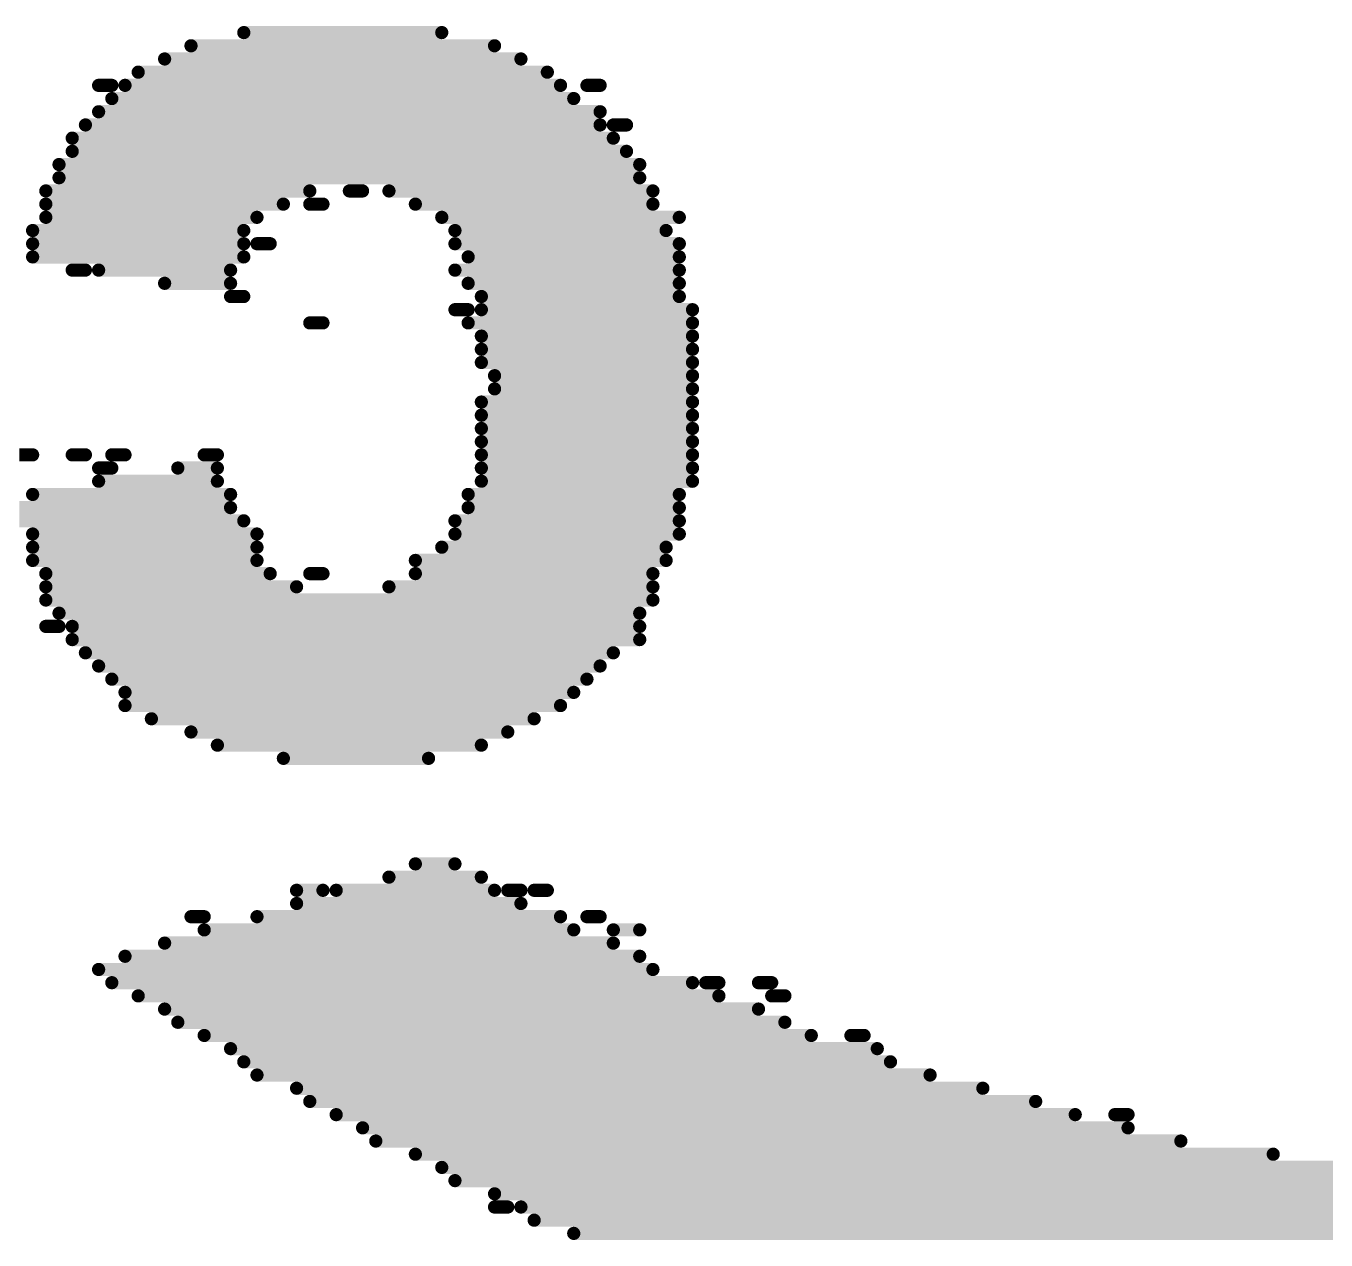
# Model space of a CAD drawing. Header units: inches. Extents: x 0 to 446, y -21 to 70.
# Drawn here: x 22.068 to 24.569, y 48.497 to 50.834 of the extents above; entities that cross this region are included whole.
import ezdxf

# ---------------------------------------------------------------- set-up
doc = ezdxf.new("R2010")
doc.units = ezdxf.units.IN
doc.layers.add('Bottom Overlay', color=54, linetype='Continuous')

msp = doc.modelspace()

# ---------------------------------------------------------------- linework, layer by layer
at = {"layer": 'Bottom Overlay'}
for points in [[(22.4866, 50.8215, 0.0254, 0.0254, 0), (22.8676, 50.8215, 0.0254, 0.0254, 0)], [(22.385, 50.7961, 0.0254, 0.0254, 0), (22.9692, 50.7961, 0.0254, 0.0254, 0)], [(22.3342, 50.7707, 0.0254, 0.0254, 0), (23.02, 50.7707, 0.0254, 0.0254, 0)], [(22.2834, 50.7453, 0.0254, 0.0254, 0), (23.0708, 50.7453, 0.0254, 0.0254, 0)], [(22.2072, 50.7199, 0.0254, 0.0254, 0), (22.2326, 50.7199, 0.0254, 0.0254, 0)], [(22.258, 50.7199, 0.0254, 0.0254, 0), (23.0962, 50.7199, 0.0254, 0.0254, 0)], [(23.147, 50.7199, 0.0254, 0.0254, 0), (23.1724, 50.7199, 0.0254, 0.0254, 0)], [(22.2326, 50.6945, 0.0254, 0.0254, 0), (23.1216, 50.6945, 0.0254, 0.0254, 0)], [(22.2072, 50.6691, 0.0254, 0.0254, 0), (23.1724, 50.6691, 0.0254, 0.0254, 0)], [(22.1818, 50.6437, 0.0254, 0.0254, 0), (23.1724, 50.6437, 0.0254, 0.0254, 0)], [(23.1978, 50.6437, 0.0254, 0.0254, 0), (23.2232, 50.6437, 0.0254, 0.0254, 0)], [(22.1564, 50.6183, 0.0254, 0.0254, 0), (23.1978, 50.6183, 0.0254, 0.0254, 0)], [(22.1564, 50.5929, 0.0254, 0.0254, 0), (23.2232, 50.5929, 0.0254, 0.0254, 0)], [(22.131, 50.5675, 0.0254, 0.0254, 0), (23.2486, 50.5675, 0.0254, 0.0254, 0)], [(22.131, 50.5421, 0.0254, 0.0254, 0), (23.2486, 50.5421, 0.0254, 0.0254, 0)], [(22.1056, 50.5167, 0.0254, 0.0254, 0), (22.6136, 50.5167, 0.0254, 0.0254, 0)], [(22.6898, 50.5167, 0.0254, 0.0254, 0), (22.7152, 50.5167, 0.0254, 0.0254, 0)], [(22.766, 50.5167, 0.0254, 0.0254, 0), (23.274, 50.5167, 0.0254, 0.0254, 0)], [(22.1056, 50.4913, 0.0254, 0.0254, 0), (22.5628, 50.4913, 0.0254, 0.0254, 0)], [(22.6136, 50.4913, 0.0254, 0.0254, 0), (22.639, 50.4913, 0.0254, 0.0254, 0)], [(22.8168, 50.4913, 0.0254, 0.0254, 0), (23.274, 50.4913, 0.0254, 0.0254, 0)], [(22.1056, 50.4659, 0.0254, 0.0254, 0), (22.512, 50.4659, 0.0254, 0.0254, 0)], [(22.8676, 50.4659, 0.0254, 0.0254, 0), (23.3248, 50.4659, 0.0254, 0.0254, 0)], [(22.0802, 50.4405, 0.0254, 0.0254, 0), (22.4866, 50.4405, 0.0254, 0.0254, 0)], [(22.893, 50.4405, 0.0254, 0.0254, 0), (23.2994, 50.4405, 0.0254, 0.0254, 0)], [(22.0802, 50.4151, 0.0254, 0.0254, 0), (22.4866, 50.4151, 0.0254, 0.0254, 0)], [(22.512, 50.4151, 0.0254, 0.0254, 0), (22.5374, 50.4151, 0.0254, 0.0254, 0)], [(22.893, 50.4151, 0.0254, 0.0254, 0), (23.3248, 50.4151, 0.0254, 0.0254, 0)], [(22.0802, 50.3897, 0.0254, 0.0254, 0), (22.4866, 50.3897, 0.0254, 0.0254, 0)], [(22.9184, 50.3897, 0.0254, 0.0254, 0), (23.3248, 50.3897, 0.0254, 0.0254, 0)], [(22.1564, 50.3643, 0.0254, 0.0254, 0), (22.1818, 50.3643, 0.0254, 0.0254, 0)], [(22.2072, 50.3643, 0.0254, 0.0254, 0), (22.4612, 50.3643, 0.0254, 0.0254, 0)], [(22.893, 50.3643, 0.0254, 0.0254, 0), (23.3248, 50.3643, 0.0254, 0.0254, 0)], [(22.3342, 50.3389, 0.0254, 0.0254, 0), (22.4612, 50.3389, 0.0254, 0.0254, 0)], [(22.9184, 50.3389, 0.0254, 0.0254, 0), (23.3248, 50.3389, 0.0254, 0.0254, 0)], [(22.4612, 50.3135, 0.0254, 0.0254, 0), (22.4866, 50.3135, 0.0254, 0.0254, 0)], [(22.9438, 50.3135, 0.0254, 0.0254, 0), (23.3248, 50.3135, 0.0254, 0.0254, 0)], [(22.893, 50.2881, 0.0254, 0.0254, 0), (22.9184, 50.2881, 0.0254, 0.0254, 0)], [(22.9438, 50.2881, 0.0254, 0.0254, 0), (23.3502, 50.2881, 0.0254, 0.0254, 0)], [(22.6136, 50.2627, 0.0254, 0.0254, 0), (22.639, 50.2627, 0.0254, 0.0254, 0)], [(22.9184, 50.2627, 0.0254, 0.0254, 0), (23.3502, 50.2627, 0.0254, 0.0254, 0)], [(22.9438, 50.2373, 0.0254, 0.0254, 0), (23.3502, 50.2373, 0.0254, 0.0254, 0)], [(22.9438, 50.2119, 0.0254, 0.0254, 0), (23.3502, 50.2119, 0.0254, 0.0254, 0)], [(22.9438, 50.1865, 0.0254, 0.0254, 0), (23.3502, 50.1865, 0.0254, 0.0254, 0)], [(22.9692, 50.1611, 0.0254, 0.0254, 0), (23.3502, 50.1611, 0.0254, 0.0254, 0)], [(22.9692, 50.1357, 0.0254, 0.0254, 0), (23.3502, 50.1357, 0.0254, 0.0254, 0)], [(22.9438, 50.1103, 0.0254, 0.0254, 0), (23.3502, 50.1103, 0.0254, 0.0254, 0)], [(22.9438, 50.0849, 0.0254, 0.0254, 0), (23.3502, 50.0849, 0.0254, 0.0254, 0)], [(22.9438, 50.0595, 0.0254, 0.0254, 0), (23.3502, 50.0595, 0.0254, 0.0254, 0)], [(22.9438, 50.0341, 0.0254, 0.0254, 0), (23.3502, 50.0341, 0.0254, 0.0254, 0)], [(22.0548, 50.0087, 0.0254, 0.0254, 0), (22.0802, 50.0087, 0.0254, 0.0254, 0)], [(22.1564, 50.0087, 0.0254, 0.0254, 0), (22.1818, 50.0087, 0.0254, 0.0254, 0)], [(22.2326, 50.0087, 0.0254, 0.0254, 0), (22.258, 50.0087, 0.0254, 0.0254, 0)], [(22.4104, 50.0087, 0.0254, 0.0254, 0), (22.4358, 50.0087, 0.0254, 0.0254, 0)], [(22.9438, 50.0087, 0.0254, 0.0254, 0), (23.3502, 50.0087, 0.0254, 0.0254, 0)], [(22.2072, 49.9833, 0.0254, 0.0254, 0), (22.2326, 49.9833, 0.0254, 0.0254, 0)], [(22.3596, 49.9833, 0.0254, 0.0254, 0), (22.4358, 49.9833, 0.0254, 0.0254, 0)], [(22.9438, 49.9833, 0.0254, 0.0254, 0), (23.3502, 49.9833, 0.0254, 0.0254, 0)], [(22.2072, 49.9579, 0.0254, 0.0254, 0), (22.4358, 49.9579, 0.0254, 0.0254, 0)], [(22.9438, 49.9579, 0.0254, 0.0254, 0), (23.3502, 49.9579, 0.0254, 0.0254, 0)], [(22.0802, 49.9325, 0.0254, 0.0254, 0), (22.4612, 49.9325, 0.0254, 0.0254, 0)], [(22.9184, 49.9325, 0.0254, 0.0254, 0), (23.3248, 49.9325, 0.0254, 0.0254, 0)], [(22.0548, 49.9071, 0.0254, 0.0254, 0), (22.4612, 49.9071, 0.0254, 0.0254, 0)], [(22.9184, 49.9071, 0.0254, 0.0254, 0), (23.3248, 49.9071, 0.0254, 0.0254, 0)], [(22.0548, 49.8817, 0.0254, 0.0254, 0), (22.4866, 49.8817, 0.0254, 0.0254, 0)], [(22.893, 49.8817, 0.0254, 0.0254, 0), (23.3248, 49.8817, 0.0254, 0.0254, 0)], [(22.0802, 49.8563, 0.0254, 0.0254, 0), (22.512, 49.8563, 0.0254, 0.0254, 0)], [(22.893, 49.8563, 0.0254, 0.0254, 0), (23.3248, 49.8563, 0.0254, 0.0254, 0)], [(22.0802, 49.8309, 0.0254, 0.0254, 0), (22.512, 49.8309, 0.0254, 0.0254, 0)], [(22.8676, 49.8309, 0.0254, 0.0254, 0), (23.2994, 49.8309, 0.0254, 0.0254, 0)], [(22.0802, 49.8055, 0.0254, 0.0254, 0), (22.512, 49.8055, 0.0254, 0.0254, 0)], [(22.8168, 49.8055, 0.0254, 0.0254, 0), (23.2994, 49.8055, 0.0254, 0.0254, 0)], [(22.1056, 49.7801, 0.0254, 0.0254, 0), (22.5374, 49.7801, 0.0254, 0.0254, 0)], [(22.6136, 49.7801, 0.0254, 0.0254, 0), (22.639, 49.7801, 0.0254, 0.0254, 0)], [(22.8168, 49.7801, 0.0254, 0.0254, 0), (23.274, 49.7801, 0.0254, 0.0254, 0)], [(22.1056, 49.7547, 0.0254, 0.0254, 0), (22.5882, 49.7547, 0.0254, 0.0254, 0)], [(22.766, 49.7547, 0.0254, 0.0254, 0), (23.274, 49.7547, 0.0254, 0.0254, 0)], [(22.1056, 49.7293, 0.0254, 0.0254, 0), (23.274, 49.7293, 0.0254, 0.0254, 0)], [(22.131, 49.7039, 0.0254, 0.0254, 0), (23.2486, 49.7039, 0.0254, 0.0254, 0)], [(22.1056, 49.6785, 0.0254, 0.0254, 0), (22.131, 49.6785, 0.0254, 0.0254, 0)], [(22.1564, 49.6785, 0.0254, 0.0254, 0), (23.2486, 49.6785, 0.0254, 0.0254, 0)], [(22.1564, 49.6531, 0.0254, 0.0254, 0), (23.2486, 49.6531, 0.0254, 0.0254, 0)], [(22.1818, 49.6277, 0.0254, 0.0254, 0), (23.1978, 49.6277, 0.0254, 0.0254, 0)], [(22.2072, 49.6023, 0.0254, 0.0254, 0), (23.1724, 49.6023, 0.0254, 0.0254, 0)], [(22.2326, 49.5769, 0.0254, 0.0254, 0), (23.147, 49.5769, 0.0254, 0.0254, 0)], [(22.258, 49.5515, 0.0254, 0.0254, 0), (23.1216, 49.5515, 0.0254, 0.0254, 0)], [(22.258, 49.5261, 0.0254, 0.0254, 0), (23.0962, 49.5261, 0.0254, 0.0254, 0)], [(22.3088, 49.5007, 0.0254, 0.0254, 0), (23.0454, 49.5007, 0.0254, 0.0254, 0)], [(22.385, 49.4753, 0.0254, 0.0254, 0), (22.9946, 49.4753, 0.0254, 0.0254, 0)], [(22.4358, 49.4499, 0.0254, 0.0254, 0), (22.9438, 49.4499, 0.0254, 0.0254, 0)], [(22.5628, 49.4245, 0.0254, 0.0254, 0), (22.8422, 49.4245, 0.0254, 0.0254, 0)], [(22.8168, 49.2213, 0.0254, 0.0254, 0), (22.893, 49.2213, 0.0254, 0.0254, 0)], [(22.766, 49.1959, 0.0254, 0.0254, 0), (22.9438, 49.1959, 0.0254, 0.0254, 0)], [(22.5882, 49.1705, 0.0254, 0.0254, 0), (22.639, 49.1705, 0.0254, 0.0254, 0)], [(22.6644, 49.1705, 0.0254, 0.0254, 0), (22.9692, 49.1705, 0.0254, 0.0254, 0)], [(22.9946, 49.1705, 0.0254, 0.0254, 0), (23.02, 49.1705, 0.0254, 0.0254, 0)], [(23.0454, 49.1705, 0.0254, 0.0254, 0), (23.0708, 49.1705, 0.0254, 0.0254, 0)], [(22.5882, 49.1451, 0.0254, 0.0254, 0), (23.02, 49.1451, 0.0254, 0.0254, 0)], [(22.385, 49.1197, 0.0254, 0.0254, 0), (22.4104, 49.1197, 0.0254, 0.0254, 0)], [(22.512, 49.1197, 0.0254, 0.0254, 0), (23.0962, 49.1197, 0.0254, 0.0254, 0)], [(23.147, 49.1197, 0.0254, 0.0254, 0), (23.1724, 49.1197, 0.0254, 0.0254, 0)], [(22.4104, 49.0943, 0.0254, 0.0254, 0), (23.1216, 49.0943, 0.0254, 0.0254, 0)], [(23.1978, 49.0943, 0.0254, 0.0254, 0), (23.2486, 49.0943, 0.0254, 0.0254, 0)], [(22.3342, 49.0689, 0.0254, 0.0254, 0), (23.1978, 49.0689, 0.0254, 0.0254, 0)], [(22.258, 49.0435, 0.0254, 0.0254, 0), (23.2486, 49.0435, 0.0254, 0.0254, 0)], [(22.2072, 49.0181, 0.0254, 0.0254, 0), (23.274, 49.0181, 0.0254, 0.0254, 0)], [(22.2326, 48.9927, 0.0254, 0.0254, 0), (23.3502, 48.9927, 0.0254, 0.0254, 0)], [(23.3756, 48.9927, 0.0254, 0.0254, 0), (23.401, 48.9927, 0.0254, 0.0254, 0)], [(23.4772, 48.9927, 0.0254, 0.0254, 0), (23.5026, 48.9927, 0.0254, 0.0254, 0)], [(22.2834, 48.9673, 0.0254, 0.0254, 0), (23.401, 48.9673, 0.0254, 0.0254, 0)], [(23.5026, 48.9673, 0.0254, 0.0254, 0), (23.528, 48.9673, 0.0254, 0.0254, 0)], [(22.3342, 48.9419, 0.0254, 0.0254, 0), (23.4772, 48.9419, 0.0254, 0.0254, 0)], [(22.3596, 48.9165, 0.0254, 0.0254, 0), (23.528, 48.9165, 0.0254, 0.0254, 0)], [(22.4104, 48.8911, 0.0254, 0.0254, 0), (23.5788, 48.8911, 0.0254, 0.0254, 0)], [(23.655, 48.8911, 0.0254, 0.0254, 0), (23.6804, 48.8911, 0.0254, 0.0254, 0)], [(22.4612, 48.8657, 0.0254, 0.0254, 0), (23.7058, 48.8657, 0.0254, 0.0254, 0)], [(22.4866, 48.8403, 0.0254, 0.0254, 0), (23.7312, 48.8403, 0.0254, 0.0254, 0)], [(22.512, 48.8149, 0.0254, 0.0254, 0), (23.8074, 48.8149, 0.0254, 0.0254, 0)], [(22.5882, 48.7895, 0.0254, 0.0254, 0), (23.909, 48.7895, 0.0254, 0.0254, 0)], [(22.6136, 48.7641, 0.0254, 0.0254, 0), (24.0106, 48.7641, 0.0254, 0.0254, 0)], [(22.6644, 48.7387, 0.0254, 0.0254, 0), (24.0868, 48.7387, 0.0254, 0.0254, 0)], [(24.163, 48.7387, 0.0254, 0.0254, 0), (24.1884, 48.7387, 0.0254, 0.0254, 0)], [(22.7152, 48.7133, 0.0254, 0.0254, 0), (24.1884, 48.7133, 0.0254, 0.0254, 0)], [(22.7406, 48.6879, 0.0254, 0.0254, 0), (24.29, 48.6879, 0.0254, 0.0254, 0)], [(22.8168, 48.6625, 0.0254, 0.0254, 0), (24.4678, 48.6625, 0.0254, 0.0254, 0)], [(22.8676, 48.6371, 0.0254, 0.0254, 0), (24.5948, 48.6371, 0.0254, 0.0254, 0)], [(22.893, 48.6117, 0.0254, 0.0254, 0), (24.7726, 48.6117, 0.0254, 0.0254, 0)], [(22.9692, 48.5863, 0.0254, 0.0254, 0), (25.0266, 48.5863, 0.0254, 0.0254, 0)], [(22.9692, 48.5609, 0.0254, 0.0254, 0), (22.9946, 48.5609, 0.0254, 0.0254, 0)], [(23.02, 48.5609, 0.0254, 0.0254, 0), (27.8206, 48.5609, 0.0254, 0.0254, 0)], [(23.0454, 48.5355, 0.0254, 0.0254, 0), (27.7698, 48.5355, 0.0254, 0.0254, 0)], [(23.1216, 48.5101, 0.0254, 0.0254, 0), (27.719, 48.5101, 0.0254, 0.0254, 0)]]:
    msp.add_lwpolyline(points, format="xyseb", dxfattribs=at)
for points in [[(22.4803, 50.8215, 0.0127, 0.0127, 1), (22.493, 50.8215, 0.0127, 0.0127, 1)], [(22.8613, 50.8215, 0.0127, 0.0127, 1), (22.874, 50.8215, 0.0127, 0.0127, 1)], [(22.3787, 50.7961, 0.0127, 0.0127, 1), (22.3914, 50.7961, 0.0127, 0.0127, 1)], [(22.9629, 50.7961, 0.0127, 0.0127, 1), (22.9756, 50.7961, 0.0127, 0.0127, 1)], [(22.3279, 50.7707, 0.0127, 0.0127, 1), (22.3406, 50.7707, 0.0127, 0.0127, 1)], [(23.0137, 50.7707, 0.0127, 0.0127, 1), (23.0264, 50.7707, 0.0127, 0.0127, 1)], [(22.2771, 50.7453, 0.0127, 0.0127, 1), (22.2898, 50.7453, 0.0127, 0.0127, 1)], [(23.0645, 50.7453, 0.0127, 0.0127, 1), (23.0772, 50.7453, 0.0127, 0.0127, 1)], [(22.2009, 50.7199, 0.0127, 0.0127, 1), (22.2136, 50.7199, 0.0127, 0.0127, 1)], [(22.2263, 50.7199, 0.0127, 0.0127, 1), (22.239, 50.7199, 0.0127, 0.0127, 1)], [(22.2517, 50.7199, 0.0127, 0.0127, 1), (22.2644, 50.7199, 0.0127, 0.0127, 1)], [(23.0899, 50.7199, 0.0127, 0.0127, 1), (23.1026, 50.7199, 0.0127, 0.0127, 1)], [(23.1407, 50.7199, 0.0127, 0.0127, 1), (23.1534, 50.7199, 0.0127, 0.0127, 1)], [(23.1661, 50.7199, 0.0127, 0.0127, 1), (23.1788, 50.7199, 0.0127, 0.0127, 1)], [(22.2263, 50.6945, 0.0127, 0.0127, 1), (22.239, 50.6945, 0.0127, 0.0127, 1)], [(23.1153, 50.6945, 0.0127, 0.0127, 1), (23.128, 50.6945, 0.0127, 0.0127, 1)], [(22.2009, 50.6691, 0.0127, 0.0127, 1), (22.2136, 50.6691, 0.0127, 0.0127, 1)], [(23.1661, 50.6691, 0.0127, 0.0127, 1), (23.1788, 50.6691, 0.0127, 0.0127, 1)], [(22.1755, 50.6437, 0.0127, 0.0127, 1), (22.1882, 50.6437, 0.0127, 0.0127, 1)], [(23.1661, 50.6437, 0.0127, 0.0127, 1), (23.1788, 50.6437, 0.0127, 0.0127, 1)], [(23.1915, 50.6437, 0.0127, 0.0127, 1), (23.2042, 50.6437, 0.0127, 0.0127, 1)], [(23.2169, 50.6437, 0.0127, 0.0127, 1), (23.2296, 50.6437, 0.0127, 0.0127, 1)], [(22.1501, 50.6183, 0.0127, 0.0127, 1), (22.1628, 50.6183, 0.0127, 0.0127, 1)], [(23.1915, 50.6183, 0.0127, 0.0127, 1), (23.2042, 50.6183, 0.0127, 0.0127, 1)], [(22.1501, 50.5929, 0.0127, 0.0127, 1), (22.1628, 50.5929, 0.0127, 0.0127, 1)], [(23.2169, 50.5929, 0.0127, 0.0127, 1), (23.2296, 50.5929, 0.0127, 0.0127, 1)], [(22.1247, 50.5675, 0.0127, 0.0127, 1), (22.1374, 50.5675, 0.0127, 0.0127, 1)], [(23.2423, 50.5675, 0.0127, 0.0127, 1), (23.255, 50.5675, 0.0127, 0.0127, 1)], [(22.1247, 50.5421, 0.0127, 0.0127, 1), (22.1374, 50.5421, 0.0127, 0.0127, 1)], [(23.2423, 50.5421, 0.0127, 0.0127, 1), (23.255, 50.5421, 0.0127, 0.0127, 1)], [(22.0993, 50.5167, 0.0127, 0.0127, 1), (22.112, 50.5167, 0.0127, 0.0127, 1)], [(22.6073, 50.5167, 0.0127, 0.0127, 1), (22.62, 50.5167, 0.0127, 0.0127, 1)], [(22.6835, 50.5167, 0.0127, 0.0127, 1), (22.6962, 50.5167, 0.0127, 0.0127, 1)], [(22.7089, 50.5167, 0.0127, 0.0127, 1), (22.7216, 50.5167, 0.0127, 0.0127, 1)], [(22.7597, 50.5167, 0.0127, 0.0127, 1), (22.7724, 50.5167, 0.0127, 0.0127, 1)], [(23.2677, 50.5167, 0.0127, 0.0127, 1), (23.2804, 50.5167, 0.0127, 0.0127, 1)], [(22.0993, 50.4913, 0.0127, 0.0127, 1), (22.112, 50.4913, 0.0127, 0.0127, 1)], [(22.5565, 50.4913, 0.0127, 0.0127, 1), (22.5692, 50.4913, 0.0127, 0.0127, 1)], [(22.6073, 50.4913, 0.0127, 0.0127, 1), (22.62, 50.4913, 0.0127, 0.0127, 1)], [(22.6327, 50.4913, 0.0127, 0.0127, 1), (22.6454, 50.4913, 0.0127, 0.0127, 1)], [(22.8105, 50.4913, 0.0127, 0.0127, 1), (22.8232, 50.4913, 0.0127, 0.0127, 1)], [(23.2677, 50.4913, 0.0127, 0.0127, 1), (23.2804, 50.4913, 0.0127, 0.0127, 1)], [(22.0993, 50.4659, 0.0127, 0.0127, 1), (22.112, 50.4659, 0.0127, 0.0127, 1)], [(22.5057, 50.4659, 0.0127, 0.0127, 1), (22.5184, 50.4659, 0.0127, 0.0127, 1)], [(22.8613, 50.4659, 0.0127, 0.0127, 1), (22.874, 50.4659, 0.0127, 0.0127, 1)], [(23.3185, 50.4659, 0.0127, 0.0127, 1), (23.3312, 50.4659, 0.0127, 0.0127, 1)], [(22.0739, 50.4405, 0.0127, 0.0127, 1), (22.0866, 50.4405, 0.0127, 0.0127, 1)], [(22.4803, 50.4405, 0.0127, 0.0127, 1), (22.493, 50.4405, 0.0127, 0.0127, 1)], [(22.8867, 50.4405, 0.0127, 0.0127, 1), (22.8994, 50.4405, 0.0127, 0.0127, 1)], [(23.2931, 50.4405, 0.0127, 0.0127, 1), (23.3058, 50.4405, 0.0127, 0.0127, 1)], [(22.0739, 50.4151, 0.0127, 0.0127, 1), (22.0866, 50.4151, 0.0127, 0.0127, 1)], [(22.4803, 50.4151, 0.0127, 0.0127, 1), (22.493, 50.4151, 0.0127, 0.0127, 1)], [(22.5057, 50.4151, 0.0127, 0.0127, 1), (22.5184, 50.4151, 0.0127, 0.0127, 1)], [(22.5311, 50.4151, 0.0127, 0.0127, 1), (22.5438, 50.4151, 0.0127, 0.0127, 1)], [(22.8867, 50.4151, 0.0127, 0.0127, 1), (22.8994, 50.4151, 0.0127, 0.0127, 1)], [(23.3185, 50.4151, 0.0127, 0.0127, 1), (23.3312, 50.4151, 0.0127, 0.0127, 1)], [(22.0739, 50.3897, 0.0127, 0.0127, 1), (22.0866, 50.3897, 0.0127, 0.0127, 1)], [(22.4803, 50.3897, 0.0127, 0.0127, 1), (22.493, 50.3897, 0.0127, 0.0127, 1)], [(22.9121, 50.3897, 0.0127, 0.0127, 1), (22.9248, 50.3897, 0.0127, 0.0127, 1)], [(23.3185, 50.3897, 0.0127, 0.0127, 1), (23.3312, 50.3897, 0.0127, 0.0127, 1)], [(22.1501, 50.3643, 0.0127, 0.0127, 1), (22.1628, 50.3643, 0.0127, 0.0127, 1)], [(22.1755, 50.3643, 0.0127, 0.0127, 1), (22.1882, 50.3643, 0.0127, 0.0127, 1)], [(22.2009, 50.3643, 0.0127, 0.0127, 1), (22.2136, 50.3643, 0.0127, 0.0127, 1)], [(22.4549, 50.3643, 0.0127, 0.0127, 1), (22.4676, 50.3643, 0.0127, 0.0127, 1)], [(22.8867, 50.3643, 0.0127, 0.0127, 1), (22.8994, 50.3643, 0.0127, 0.0127, 1)], [(23.3185, 50.3643, 0.0127, 0.0127, 1), (23.3312, 50.3643, 0.0127, 0.0127, 1)], [(22.3279, 50.3389, 0.0127, 0.0127, 1), (22.3406, 50.3389, 0.0127, 0.0127, 1)], [(22.4549, 50.3389, 0.0127, 0.0127, 1), (22.4676, 50.3389, 0.0127, 0.0127, 1)], [(22.9121, 50.3389, 0.0127, 0.0127, 1), (22.9248, 50.3389, 0.0127, 0.0127, 1)], [(23.3185, 50.3389, 0.0127, 0.0127, 1), (23.3312, 50.3389, 0.0127, 0.0127, 1)], [(22.4549, 50.3135, 0.0127, 0.0127, 1), (22.4676, 50.3135, 0.0127, 0.0127, 1)], [(22.4803, 50.3135, 0.0127, 0.0127, 1), (22.493, 50.3135, 0.0127, 0.0127, 1)], [(22.9375, 50.3135, 0.0127, 0.0127, 1), (22.9502, 50.3135, 0.0127, 0.0127, 1)], [(23.3185, 50.3135, 0.0127, 0.0127, 1), (23.3312, 50.3135, 0.0127, 0.0127, 1)], [(22.8867, 50.2881, 0.0127, 0.0127, 1), (22.8994, 50.2881, 0.0127, 0.0127, 1)], [(22.9121, 50.2881, 0.0127, 0.0127, 1), (22.9248, 50.2881, 0.0127, 0.0127, 1)], [(22.9375, 50.2881, 0.0127, 0.0127, 1), (22.9502, 50.2881, 0.0127, 0.0127, 1)], [(23.3439, 50.2881, 0.0127, 0.0127, 1), (23.3566, 50.2881, 0.0127, 0.0127, 1)], [(22.6073, 50.2627, 0.0127, 0.0127, 1), (22.62, 50.2627, 0.0127, 0.0127, 1)], [(22.6327, 50.2627, 0.0127, 0.0127, 1), (22.6454, 50.2627, 0.0127, 0.0127, 1)], [(22.9121, 50.2627, 0.0127, 0.0127, 1), (22.9248, 50.2627, 0.0127, 0.0127, 1)], [(23.3439, 50.2627, 0.0127, 0.0127, 1), (23.3566, 50.2627, 0.0127, 0.0127, 1)], [(22.9375, 50.2373, 0.0127, 0.0127, 1), (22.9502, 50.2373, 0.0127, 0.0127, 1)], [(23.3439, 50.2373, 0.0127, 0.0127, 1), (23.3566, 50.2373, 0.0127, 0.0127, 1)], [(22.9375, 50.2119, 0.0127, 0.0127, 1), (22.9502, 50.2119, 0.0127, 0.0127, 1)], [(23.3439, 50.2119, 0.0127, 0.0127, 1), (23.3566, 50.2119, 0.0127, 0.0127, 1)], [(22.9375, 50.1865, 0.0127, 0.0127, 1), (22.9502, 50.1865, 0.0127, 0.0127, 1)], [(23.3439, 50.1865, 0.0127, 0.0127, 1), (23.3566, 50.1865, 0.0127, 0.0127, 1)], [(22.9629, 50.1611, 0.0127, 0.0127, 1), (22.9756, 50.1611, 0.0127, 0.0127, 1)], [(23.3439, 50.1611, 0.0127, 0.0127, 1), (23.3566, 50.1611, 0.0127, 0.0127, 1)], [(22.9629, 50.1357, 0.0127, 0.0127, 1), (22.9756, 50.1357, 0.0127, 0.0127, 1)], [(23.3439, 50.1357, 0.0127, 0.0127, 1), (23.3566, 50.1357, 0.0127, 0.0127, 1)], [(22.9375, 50.1103, 0.0127, 0.0127, 1), (22.9502, 50.1103, 0.0127, 0.0127, 1)], [(23.3439, 50.1103, 0.0127, 0.0127, 1), (23.3566, 50.1103, 0.0127, 0.0127, 1)], [(22.9375, 50.0849, 0.0127, 0.0127, 1), (22.9502, 50.0849, 0.0127, 0.0127, 1)], [(23.3439, 50.0849, 0.0127, 0.0127, 1), (23.3566, 50.0849, 0.0127, 0.0127, 1)], [(22.9375, 50.0595, 0.0127, 0.0127, 1), (22.9502, 50.0595, 0.0127, 0.0127, 1)], [(23.3439, 50.0595, 0.0127, 0.0127, 1), (23.3566, 50.0595, 0.0127, 0.0127, 1)], [(22.9375, 50.0341, 0.0127, 0.0127, 1), (22.9502, 50.0341, 0.0127, 0.0127, 1)], [(23.3439, 50.0341, 0.0127, 0.0127, 1), (23.3566, 50.0341, 0.0127, 0.0127, 1)], [(22.0739, 50.0087, 0.0127, 0.0127, 1), (22.0866, 50.0087, 0.0127, 0.0127, 1)], [(22.1501, 50.0087, 0.0127, 0.0127, 1), (22.1628, 50.0087, 0.0127, 0.0127, 1)], [(22.1755, 50.0087, 0.0127, 0.0127, 1), (22.1882, 50.0087, 0.0127, 0.0127, 1)], [(22.2263, 50.0087, 0.0127, 0.0127, 1), (22.239, 50.0087, 0.0127, 0.0127, 1)], [(22.2517, 50.0087, 0.0127, 0.0127, 1), (22.2644, 50.0087, 0.0127, 0.0127, 1)], [(22.4041, 50.0087, 0.0127, 0.0127, 1), (22.4168, 50.0087, 0.0127, 0.0127, 1)], [(22.4295, 50.0087, 0.0127, 0.0127, 1), (22.4422, 50.0087, 0.0127, 0.0127, 1)], [(22.9375, 50.0087, 0.0127, 0.0127, 1), (22.9502, 50.0087, 0.0127, 0.0127, 1)], [(23.3439, 50.0087, 0.0127, 0.0127, 1), (23.3566, 50.0087, 0.0127, 0.0127, 1)], [(22.2009, 49.9833, 0.0127, 0.0127, 1), (22.2136, 49.9833, 0.0127, 0.0127, 1)], [(22.2263, 49.9833, 0.0127, 0.0127, 1), (22.239, 49.9833, 0.0127, 0.0127, 1)], [(22.3533, 49.9833, 0.0127, 0.0127, 1), (22.366, 49.9833, 0.0127, 0.0127, 1)], [(22.4295, 49.9833, 0.0127, 0.0127, 1), (22.4422, 49.9833, 0.0127, 0.0127, 1)], [(22.9375, 49.9833, 0.0127, 0.0127, 1), (22.9502, 49.9833, 0.0127, 0.0127, 1)], [(23.3439, 49.9833, 0.0127, 0.0127, 1), (23.3566, 49.9833, 0.0127, 0.0127, 1)], [(22.2009, 49.9579, 0.0127, 0.0127, 1), (22.2136, 49.9579, 0.0127, 0.0127, 1)], [(22.4295, 49.9579, 0.0127, 0.0127, 1), (22.4422, 49.9579, 0.0127, 0.0127, 1)], [(22.9375, 49.9579, 0.0127, 0.0127, 1), (22.9502, 49.9579, 0.0127, 0.0127, 1)], [(23.3439, 49.9579, 0.0127, 0.0127, 1), (23.3566, 49.9579, 0.0127, 0.0127, 1)], [(22.0739, 49.9325, 0.0127, 0.0127, 1), (22.0866, 49.9325, 0.0127, 0.0127, 1)], [(22.4549, 49.9325, 0.0127, 0.0127, 1), (22.4676, 49.9325, 0.0127, 0.0127, 1)], [(22.9121, 49.9325, 0.0127, 0.0127, 1), (22.9248, 49.9325, 0.0127, 0.0127, 1)], [(23.3185, 49.9325, 0.0127, 0.0127, 1), (23.3312, 49.9325, 0.0127, 0.0127, 1)], [(22.4549, 49.9071, 0.0127, 0.0127, 1), (22.4676, 49.9071, 0.0127, 0.0127, 1)], [(22.9121, 49.9071, 0.0127, 0.0127, 1), (22.9248, 49.9071, 0.0127, 0.0127, 1)], [(23.3185, 49.9071, 0.0127, 0.0127, 1), (23.3312, 49.9071, 0.0127, 0.0127, 1)], [(22.4803, 49.8817, 0.0127, 0.0127, 1), (22.493, 49.8817, 0.0127, 0.0127, 1)], [(22.8867, 49.8817, 0.0127, 0.0127, 1), (22.8994, 49.8817, 0.0127, 0.0127, 1)], [(23.3185, 49.8817, 0.0127, 0.0127, 1), (23.3312, 49.8817, 0.0127, 0.0127, 1)], [(22.0739, 49.8563, 0.0127, 0.0127, 1), (22.0866, 49.8563, 0.0127, 0.0127, 1)], [(22.5057, 49.8563, 0.0127, 0.0127, 1), (22.5184, 49.8563, 0.0127, 0.0127, 1)], [(22.8867, 49.8563, 0.0127, 0.0127, 1), (22.8994, 49.8563, 0.0127, 0.0127, 1)], [(23.3185, 49.8563, 0.0127, 0.0127, 1), (23.3312, 49.8563, 0.0127, 0.0127, 1)], [(22.0739, 49.8309, 0.0127, 0.0127, 1), (22.0866, 49.8309, 0.0127, 0.0127, 1)], [(22.5057, 49.8309, 0.0127, 0.0127, 1), (22.5184, 49.8309, 0.0127, 0.0127, 1)], [(22.8613, 49.8309, 0.0127, 0.0127, 1), (22.874, 49.8309, 0.0127, 0.0127, 1)], [(23.2931, 49.8309, 0.0127, 0.0127, 1), (23.3058, 49.8309, 0.0127, 0.0127, 1)], [(22.0739, 49.8055, 0.0127, 0.0127, 1), (22.0866, 49.8055, 0.0127, 0.0127, 1)], [(22.5057, 49.8055, 0.0127, 0.0127, 1), (22.5184, 49.8055, 0.0127, 0.0127, 1)], [(22.8105, 49.8055, 0.0127, 0.0127, 1), (22.8232, 49.8055, 0.0127, 0.0127, 1)], [(23.2931, 49.8055, 0.0127, 0.0127, 1), (23.3058, 49.8055, 0.0127, 0.0127, 1)], [(22.0993, 49.7801, 0.0127, 0.0127, 1), (22.112, 49.7801, 0.0127, 0.0127, 1)], [(22.5311, 49.7801, 0.0127, 0.0127, 1), (22.5438, 49.7801, 0.0127, 0.0127, 1)], [(22.6073, 49.7801, 0.0127, 0.0127, 1), (22.62, 49.7801, 0.0127, 0.0127, 1)], [(22.6327, 49.7801, 0.0127, 0.0127, 1), (22.6454, 49.7801, 0.0127, 0.0127, 1)], [(22.8105, 49.7801, 0.0127, 0.0127, 1), (22.8232, 49.7801, 0.0127, 0.0127, 1)], [(23.2677, 49.7801, 0.0127, 0.0127, 1), (23.2804, 49.7801, 0.0127, 0.0127, 1)], [(22.0993, 49.7547, 0.0127, 0.0127, 1), (22.112, 49.7547, 0.0127, 0.0127, 1)], [(22.5819, 49.7547, 0.0127, 0.0127, 1), (22.5946, 49.7547, 0.0127, 0.0127, 1)], [(22.7597, 49.7547, 0.0127, 0.0127, 1), (22.7724, 49.7547, 0.0127, 0.0127, 1)], [(23.2677, 49.7547, 0.0127, 0.0127, 1), (23.2804, 49.7547, 0.0127, 0.0127, 1)], [(22.0993, 49.7293, 0.0127, 0.0127, 1), (22.112, 49.7293, 0.0127, 0.0127, 1)], [(23.2677, 49.7293, 0.0127, 0.0127, 1), (23.2804, 49.7293, 0.0127, 0.0127, 1)], [(22.1247, 49.7039, 0.0127, 0.0127, 1), (22.1374, 49.7039, 0.0127, 0.0127, 1)], [(23.2423, 49.7039, 0.0127, 0.0127, 1), (23.255, 49.7039, 0.0127, 0.0127, 1)], [(22.0993, 49.6785, 0.0127, 0.0127, 1), (22.112, 49.6785, 0.0127, 0.0127, 1)], [(22.1247, 49.6785, 0.0127, 0.0127, 1), (22.1374, 49.6785, 0.0127, 0.0127, 1)], [(22.1501, 49.6785, 0.0127, 0.0127, 1), (22.1628, 49.6785, 0.0127, 0.0127, 1)], [(23.2423, 49.6785, 0.0127, 0.0127, 1), (23.255, 49.6785, 0.0127, 0.0127, 1)], [(22.1501, 49.6531, 0.0127, 0.0127, 1), (22.1628, 49.6531, 0.0127, 0.0127, 1)], [(23.2423, 49.6531, 0.0127, 0.0127, 1), (23.255, 49.6531, 0.0127, 0.0127, 1)], [(22.1755, 49.6277, 0.0127, 0.0127, 1), (22.1882, 49.6277, 0.0127, 0.0127, 1)], [(23.1915, 49.6277, 0.0127, 0.0127, 1), (23.2042, 49.6277, 0.0127, 0.0127, 1)], [(22.2009, 49.6023, 0.0127, 0.0127, 1), (22.2136, 49.6023, 0.0127, 0.0127, 1)], [(23.1661, 49.6023, 0.0127, 0.0127, 1), (23.1788, 49.6023, 0.0127, 0.0127, 1)], [(22.2263, 49.5769, 0.0127, 0.0127, 1), (22.239, 49.5769, 0.0127, 0.0127, 1)], [(23.1407, 49.5769, 0.0127, 0.0127, 1), (23.1534, 49.5769, 0.0127, 0.0127, 1)], [(22.2517, 49.5515, 0.0127, 0.0127, 1), (22.2644, 49.5515, 0.0127, 0.0127, 1)], [(23.1153, 49.5515, 0.0127, 0.0127, 1), (23.128, 49.5515, 0.0127, 0.0127, 1)], [(22.2517, 49.5261, 0.0127, 0.0127, 1), (22.2644, 49.5261, 0.0127, 0.0127, 1)], [(23.0899, 49.5261, 0.0127, 0.0127, 1), (23.1026, 49.5261, 0.0127, 0.0127, 1)], [(22.3025, 49.5007, 0.0127, 0.0127, 1), (22.3152, 49.5007, 0.0127, 0.0127, 1)], [(23.0391, 49.5007, 0.0127, 0.0127, 1), (23.0518, 49.5007, 0.0127, 0.0127, 1)], [(22.3787, 49.4753, 0.0127, 0.0127, 1), (22.3914, 49.4753, 0.0127, 0.0127, 1)], [(22.9883, 49.4753, 0.0127, 0.0127, 1), (23.001, 49.4753, 0.0127, 0.0127, 1)], [(22.4295, 49.4499, 0.0127, 0.0127, 1), (22.4422, 49.4499, 0.0127, 0.0127, 1)], [(22.9375, 49.4499, 0.0127, 0.0127, 1), (22.9502, 49.4499, 0.0127, 0.0127, 1)], [(22.5565, 49.4245, 0.0127, 0.0127, 1), (22.5692, 49.4245, 0.0127, 0.0127, 1)], [(22.8359, 49.4245, 0.0127, 0.0127, 1), (22.8486, 49.4245, 0.0127, 0.0127, 1)], [(22.8105, 49.2213, 0.0127, 0.0127, 1), (22.8232, 49.2213, 0.0127, 0.0127, 1)], [(22.8867, 49.2213, 0.0127, 0.0127, 1), (22.8994, 49.2213, 0.0127, 0.0127, 1)], [(22.7597, 49.1959, 0.0127, 0.0127, 1), (22.7724, 49.1959, 0.0127, 0.0127, 1)], [(22.9375, 49.1959, 0.0127, 0.0127, 1), (22.9502, 49.1959, 0.0127, 0.0127, 1)], [(22.5819, 49.1705, 0.0127, 0.0127, 1), (22.5946, 49.1705, 0.0127, 0.0127, 1)], [(22.6327, 49.1705, 0.0127, 0.0127, 1), (22.6454, 49.1705, 0.0127, 0.0127, 1)], [(22.6581, 49.1705, 0.0127, 0.0127, 1), (22.6708, 49.1705, 0.0127, 0.0127, 1)], [(22.9629, 49.1705, 0.0127, 0.0127, 1), (22.9756, 49.1705, 0.0127, 0.0127, 1)], [(22.9883, 49.1705, 0.0127, 0.0127, 1), (23.001, 49.1705, 0.0127, 0.0127, 1)], [(23.0137, 49.1705, 0.0127, 0.0127, 1), (23.0264, 49.1705, 0.0127, 0.0127, 1)], [(23.0391, 49.1705, 0.0127, 0.0127, 1), (23.0518, 49.1705, 0.0127, 0.0127, 1)], [(23.0645, 49.1705, 0.0127, 0.0127, 1), (23.0772, 49.1705, 0.0127, 0.0127, 1)], [(22.5819, 49.1451, 0.0127, 0.0127, 1), (22.5946, 49.1451, 0.0127, 0.0127, 1)], [(23.0137, 49.1451, 0.0127, 0.0127, 1), (23.0264, 49.1451, 0.0127, 0.0127, 1)], [(22.3787, 49.1197, 0.0127, 0.0127, 1), (22.3914, 49.1197, 0.0127, 0.0127, 1)], [(22.4041, 49.1197, 0.0127, 0.0127, 1), (22.4168, 49.1197, 0.0127, 0.0127, 1)], [(22.5057, 49.1197, 0.0127, 0.0127, 1), (22.5184, 49.1197, 0.0127, 0.0127, 1)], [(23.0899, 49.1197, 0.0127, 0.0127, 1), (23.1026, 49.1197, 0.0127, 0.0127, 1)], [(23.1407, 49.1197, 0.0127, 0.0127, 1), (23.1534, 49.1197, 0.0127, 0.0127, 1)], [(23.1661, 49.1197, 0.0127, 0.0127, 1), (23.1788, 49.1197, 0.0127, 0.0127, 1)], [(22.4041, 49.0943, 0.0127, 0.0127, 1), (22.4168, 49.0943, 0.0127, 0.0127, 1)], [(23.1153, 49.0943, 0.0127, 0.0127, 1), (23.128, 49.0943, 0.0127, 0.0127, 1)], [(23.1915, 49.0943, 0.0127, 0.0127, 1), (23.2042, 49.0943, 0.0127, 0.0127, 1)], [(23.2423, 49.0943, 0.0127, 0.0127, 1), (23.255, 49.0943, 0.0127, 0.0127, 1)], [(22.3279, 49.0689, 0.0127, 0.0127, 1), (22.3406, 49.0689, 0.0127, 0.0127, 1)], [(23.1915, 49.0689, 0.0127, 0.0127, 1), (23.2042, 49.0689, 0.0127, 0.0127, 1)], [(22.2517, 49.0435, 0.0127, 0.0127, 1), (22.2644, 49.0435, 0.0127, 0.0127, 1)], [(23.2423, 49.0435, 0.0127, 0.0127, 1), (23.255, 49.0435, 0.0127, 0.0127, 1)], [(22.2009, 49.0181, 0.0127, 0.0127, 1), (22.2136, 49.0181, 0.0127, 0.0127, 1)], [(23.2677, 49.0181, 0.0127, 0.0127, 1), (23.2804, 49.0181, 0.0127, 0.0127, 1)], [(22.2263, 48.9927, 0.0127, 0.0127, 1), (22.239, 48.9927, 0.0127, 0.0127, 1)], [(23.3439, 48.9927, 0.0127, 0.0127, 1), (23.3566, 48.9927, 0.0127, 0.0127, 1)], [(23.3693, 48.9927, 0.0127, 0.0127, 1), (23.382, 48.9927, 0.0127, 0.0127, 1)], [(23.3947, 48.9927, 0.0127, 0.0127, 1), (23.4074, 48.9927, 0.0127, 0.0127, 1)], [(23.4709, 48.9927, 0.0127, 0.0127, 1), (23.4836, 48.9927, 0.0127, 0.0127, 1)], [(23.4963, 48.9927, 0.0127, 0.0127, 1), (23.509, 48.9927, 0.0127, 0.0127, 1)], [(22.2771, 48.9673, 0.0127, 0.0127, 1), (22.2898, 48.9673, 0.0127, 0.0127, 1)], [(23.3947, 48.9673, 0.0127, 0.0127, 1), (23.4074, 48.9673, 0.0127, 0.0127, 1)], [(23.4963, 48.9673, 0.0127, 0.0127, 1), (23.509, 48.9673, 0.0127, 0.0127, 1)], [(23.5217, 48.9673, 0.0127, 0.0127, 1), (23.5344, 48.9673, 0.0127, 0.0127, 1)], [(22.3279, 48.9419, 0.0127, 0.0127, 1), (22.3406, 48.9419, 0.0127, 0.0127, 1)], [(23.4709, 48.9419, 0.0127, 0.0127, 1), (23.4836, 48.9419, 0.0127, 0.0127, 1)], [(22.3533, 48.9165, 0.0127, 0.0127, 1), (22.366, 48.9165, 0.0127, 0.0127, 1)], [(23.5217, 48.9165, 0.0127, 0.0127, 1), (23.5344, 48.9165, 0.0127, 0.0127, 1)], [(22.4041, 48.8911, 0.0127, 0.0127, 1), (22.4168, 48.8911, 0.0127, 0.0127, 1)], [(23.5725, 48.8911, 0.0127, 0.0127, 1), (23.5852, 48.8911, 0.0127, 0.0127, 1)], [(23.6487, 48.8911, 0.0127, 0.0127, 1), (23.6614, 48.8911, 0.0127, 0.0127, 1)], [(23.6741, 48.8911, 0.0127, 0.0127, 1), (23.6868, 48.8911, 0.0127, 0.0127, 1)], [(22.4549, 48.8657, 0.0127, 0.0127, 1), (22.4676, 48.8657, 0.0127, 0.0127, 1)], [(23.6995, 48.8657, 0.0127, 0.0127, 1), (23.7122, 48.8657, 0.0127, 0.0127, 1)], [(22.4803, 48.8403, 0.0127, 0.0127, 1), (22.493, 48.8403, 0.0127, 0.0127, 1)], [(23.7249, 48.8403, 0.0127, 0.0127, 1), (23.7376, 48.8403, 0.0127, 0.0127, 1)], [(22.5057, 48.8149, 0.0127, 0.0127, 1), (22.5184, 48.8149, 0.0127, 0.0127, 1)], [(23.8011, 48.8149, 0.0127, 0.0127, 1), (23.8138, 48.8149, 0.0127, 0.0127, 1)], [(22.5819, 48.7895, 0.0127, 0.0127, 1), (22.5946, 48.7895, 0.0127, 0.0127, 1)], [(23.9027, 48.7895, 0.0127, 0.0127, 1), (23.9154, 48.7895, 0.0127, 0.0127, 1)], [(22.6073, 48.7641, 0.0127, 0.0127, 1), (22.62, 48.7641, 0.0127, 0.0127, 1)], [(24.0043, 48.7641, 0.0127, 0.0127, 1), (24.017, 48.7641, 0.0127, 0.0127, 1)], [(22.6581, 48.7387, 0.0127, 0.0127, 1), (22.6708, 48.7387, 0.0127, 0.0127, 1)], [(24.0805, 48.7387, 0.0127, 0.0127, 1), (24.0932, 48.7387, 0.0127, 0.0127, 1)], [(24.1567, 48.7387, 0.0127, 0.0127, 1), (24.1694, 48.7387, 0.0127, 0.0127, 1)], [(24.1821, 48.7387, 0.0127, 0.0127, 1), (24.1948, 48.7387, 0.0127, 0.0127, 1)], [(22.7089, 48.7133, 0.0127, 0.0127, 1), (22.7216, 48.7133, 0.0127, 0.0127, 1)], [(24.1821, 48.7133, 0.0127, 0.0127, 1), (24.1948, 48.7133, 0.0127, 0.0127, 1)], [(22.7343, 48.6879, 0.0127, 0.0127, 1), (22.747, 48.6879, 0.0127, 0.0127, 1)], [(24.2837, 48.6879, 0.0127, 0.0127, 1), (24.2964, 48.6879, 0.0127, 0.0127, 1)], [(22.8105, 48.6625, 0.0127, 0.0127, 1), (22.8232, 48.6625, 0.0127, 0.0127, 1)], [(24.4615, 48.6625, 0.0127, 0.0127, 1), (24.4742, 48.6625, 0.0127, 0.0127, 1)], [(22.8613, 48.6371, 0.0127, 0.0127, 1), (22.874, 48.6371, 0.0127, 0.0127, 1)], [(22.8867, 48.6117, 0.0127, 0.0127, 1), (22.8994, 48.6117, 0.0127, 0.0127, 1)], [(22.9629, 48.5863, 0.0127, 0.0127, 1), (22.9756, 48.5863, 0.0127, 0.0127, 1)], [(22.9629, 48.5609, 0.0127, 0.0127, 1), (22.9756, 48.5609, 0.0127, 0.0127, 1)], [(22.9883, 48.5609, 0.0127, 0.0127, 1), (23.001, 48.5609, 0.0127, 0.0127, 1)], [(23.0137, 48.5609, 0.0127, 0.0127, 1), (23.0264, 48.5609, 0.0127, 0.0127, 1)], [(23.0391, 48.5355, 0.0127, 0.0127, 1), (23.0518, 48.5355, 0.0127, 0.0127, 1)], [(23.1153, 48.5101, 0.0127, 0.0127, 1), (23.128, 48.5101, 0.0127, 0.0127, 1)]]:
    msp.add_lwpolyline(points, format="xyseb", close=True, dxfattribs=at)

doc.saveas('drawing.dxf')
